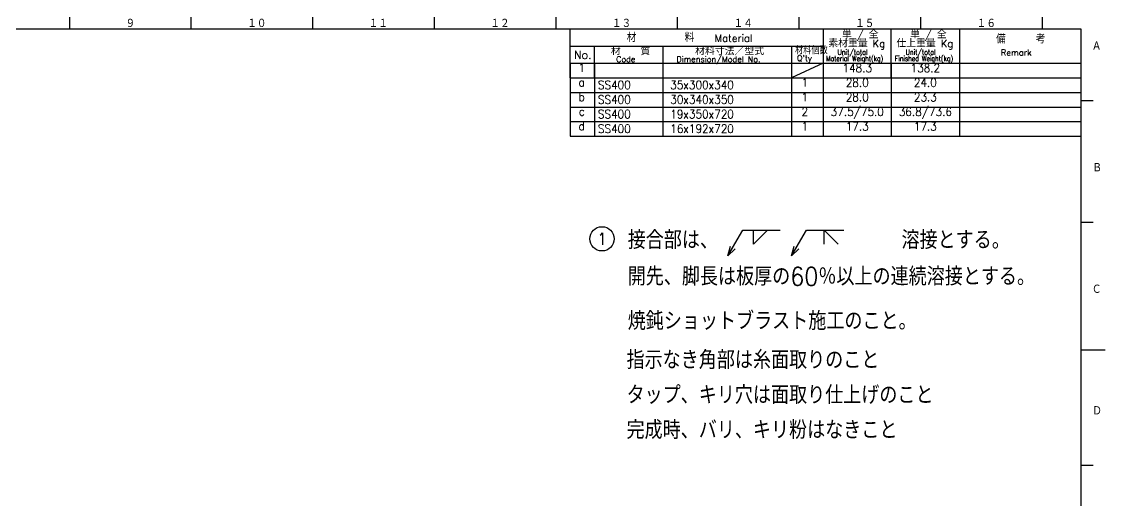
# Model space of a CAD drawing. Extents: x 0 to 2523, y 0 to 3564.
# Drawn here: x 1171 to 2508, y 1156 to 1746 of the extents above; entities that cross this region are included whole.
import ezdxf
from ezdxf.enums import TextEntityAlignment as Align

# ---------------------------------------------------------------- set-up
doc = ezdxf.new("R2010")
doc.units = 0
doc.header["$LTSCALE"] = 3
doc.layers.get('0').update_dxf_attribs({"linetype": 'CONTINUOUS'})
for name, color, linetype in [('2', 5, 'CONTINUOUS'), ('5', 3, 'CONTINUOUS'), ('6', 52, 'CONTINUOUS'), ('RAHM2', 1, 'CONTINUOUS'), ('RAHM3', 52, 'CONTINUOUS')]:
    doc.layers.add(name, color=color, linetype=linetype)
doc.styles.add('DIMENSION', font='monotxt.shx', dxfattribs={"bigfont": 'bigfont.shx'})
doc.styles.get("Standard").update_dxf_attribs({"font": 'romans.shx', "width": 0.8, "bigfont": 'extfont.shx'})
doc.dimstyles.new('GEN-ISO', dxfattribs={"dimscale": 3, "dimtxt": 4, "dimasz": 2.5, "dimexe": 2, "dimexo": 1, "dimgap": 1, "dimtad": 3, "dimdec": 3, "dimrnd": 0.001, "dimdsep": 46, "dimtxsty": 'Standard', "dimblk": 'OPEN30', "dimcen": 0, "dimclrt": 52, "dimadec": 0, "dimazin": 0, "dimtp": 0.1, "dimtm": 0.1, "dimtfac": 0.6, "dimtdec": 3, "dimtmove": 2, "dimatfit": 3, "dimldrblk": 'OPEN30', "dimfxl": 1, "dimarcsym": 0})

# ---------------------------------------------------------------- blocks, each defined once
blk = doc.blocks.new('1A1ﾌﾞﾋﾝ')
at = {"layer": 'RAHM2', "color": 5, "linetype": 'Continuous'}
for p, q in [((410, 584), (410, 579)), ((460, 584), (460, 579)), ((510, 584), (510, 579)), ((560, 584), (560, 579)), ((610, 584), (610, 579)), ((660, 584), (660, 579)), ((710, 584), (710, 579)), ((760, 584), (760, 579)), ((810, 584), (810, 579)), ((826, 579), (25, 579)), ((826, 15), (826, 579)), ((831, 549.5), (826, 549.5)), ((831, 499.5), (826, 499.5)), ((836, 447), (826, 447)), ((831, 399.5), (826, 399.5))]:
    blk.add_line(p, q, dxfattribs=at)
at = {"layer": 'RAHM2', "color": 7, "linetype": 'Continuous'}
for p, q in [((616, 559), (616, 579)), ((720, 579), (720, 559)), ((748, 559), (748, 579)), ((776, 579), (776, 559)), ((616, 572), (720, 572)), ((626, 559), (626, 572)), ((654, 572), (654, 559)), ((707, 572), (707, 559)), ((616, 565), (826, 565)), ((616, 559), (826, 559))]:
    blk.add_line(p, q, dxfattribs=at)
at = {"layer": 'RAHM2', "color": 5, "linetype": 'Continuous'}
for s, height, p in [('９', 3.31, (433.1, 579.6)), ('１０', 3.311, (483.1, 579.6)), ('１１', 3.311, (533.1, 579.6)), ('１２', 3.311, (583.1, 579.6)), ('１３', 3.311, (633.1, 579.6)), ('１４', 3.311, (683.1, 579.6)), ('１５', 3.311, (733.1, 579.6)), ('１６', 3.311, (783.1, 579.6)), ('Ａ', 3.31, (830.43, 570.24)), ('Ｂ', 3.31, (830.65, 520.24)), ('Ｃ', 3.31, (830.43, 470.24)), ('Ｄ', 3.31, (830.65, 420.24))]:
    blk.add_text(s, height=height, dxfattribs=at).set_placement(p)
at = {"layer": 'RAHM2', "color": 7, "linetype": 'Continuous'}
for s, height, p in [('材\u3000\u3000\u3000\u3000\u3000料', 3.311, (639.18, 573.82)), ('Material', 3, (675.34, 573.82)), ('素材重量 Kg', 3, (722.08, 571.63)), ('単 / 全', 3, (727.71, 575.26)), ('仕上重量 Kg', 3, (750.08, 571.63)), ('単 / 全', 3, (755.71, 575.26)), ('備     考', 3.311, (791.08, 573.21)), ('材\u3000\u3000質', 3, (632.68, 568.39)), ('材料寸法／型式', 3, (667.33, 568.39)), ('Remark', 2.5, (793.03, 568.16)), ('No.', 3.311, (617.5, 566.82)), ('Code', 2.4, (634.82, 565.45)), ('Dimension/Model No.', 2.4, (659.65, 565.45)), ("Q'ty", 2.4, (709.19, 565.93))]:
    blk.add_text(s, height=height, dxfattribs=at).set_placement(p)
for s, height, width, p in [('材料個数', 3, 0.8, (708.41, 568.75)), ('Unit/total', 2.2, 0.7, (725.86, 568.49)), ('Unit/total', 2.2, 0.7, (753.86, 568.49)), ('Material Weight(kg)', 2.2, 0.68, (721.1, 565.86)), ('Finished Weight(kg)', 2.2, 0.68, (749.46, 565.86))]:
    blk.add_text(s, height=height, dxfattribs=dict(at, width=width)).set_placement(p)
at = {"layer": 'RAHM2', "color": 5, "linetype": 'Continuous', "width": 0.7}
for tag, p in [('HEADER3', (35, 566.01)), ('HEADER4', (54.75, 566)), ('HEADER15', (74.49, 566)), ('HEADER16', (94.43, 566))]:
    blk.add_attdef(tag, text='', height=6, dxfattribs=at).set_placement(p, align=Align.MIDDLE)
at = {"layer": 'RAHM2', "color": 7, "linetype": 'Continuous'}
blk.add_attdef('HEADER5', text='', height=2.5, dxfattribs=at).set_placement((63.69, 559.1), align=Align.BOTTOM_RIGHT)
for tag, height, width, p in [('HEADER25', 3.2, 0.63, (46.91, 45.38)), ('HEADER23', 3.33, 0.8, (71.4, 45.2)), ('HEADER24', 3.5, 0.8, (92.57, 45.22)), ('HEADER1', 5, 0.9, (775.12, 45.15)), ('HEADER7', 5, 0.8, (590.38, 40.8)), ('GEN-TITLE-SCA', 4, 0.85, (677.79, 40.85)), ('HEADER22', 3.2, 0.63, (46.91, 38.38)), ('HEADER20', 3.33, 0.8, (71.4, 38.2)), ('HEADER21', 3.5, 0.8, (92.57, 38.22)), ('HEADER2', 6, 0.9, (774.89, 36.68)), ('HEADER19', 3.2, 0.63, (46.91, 31.38)), ('HEADER17', 3.33, 0.8, (71.4, 31.2)), ('HEADER18', 3.5, 0.8, (92.57, 31.22)), ('HEADER11', 3.2, 0.63, (46.91, 24.38)), ('HEADER9', 3.33, 0.8, (71.4, 24.2)), ('HEADER10', 3.5, 0.8, (92.57, 24.22)), ('HEADER14', 3.31, 0.8, (542.54, 17.82))]:
    blk.add_attdef(tag, text='', height=height, dxfattribs=dict(at, width=width)).set_placement(p, align=Align.MIDDLE)
at = {"layer": 'RAHM2', "color": 7, "linetype": 'Continuous', "width": 0.8}
blk.add_attdef('GEN-TITLE-DAT', text='', height=3.5, dxfattribs=at).set_placement((691.35, 39.1), align=Align.BOTTOM_LEFT)
at = {"layer": 'RAHM2', "color": 5, "linetype": 'Continuous'}
blk.add_attdef('HEADER6', text='', height=5.8, dxfattribs=at).set_placement((623.09, 17.9), align=Align.BOTTOM_RIGHT)
at = {"layer": 'RAHM2', "color": 5, "linetype": 'Continuous', "style": 'DIMENSION', "width": 1.2}
for tag, p in [('HEADER13', (629.56, 16.75)), ('HEADER12', (663.26, 16.72)), ('GEN-TITLE-DWG', (732.79, 16.74))]:
    blk.add_attdef(tag, text='', height=7.02, dxfattribs=at).set_placement(p, align=Align.BOTTOM_LEFT)
at = {"layer": 'RAHM2', "color": 5, "linetype": 'Continuous', "style": 'DIMENSION'}
blk.add_attdef('HEADER8', text='', height=7.02, dxfattribs=at).set_placement((824.55, 16.71), align=Align.BOTTOM_RIGHT)
blk = doc.blocks.new('STDBUHIN')
at = {"color": 7}
for p, q in [((0, 0), (0, -6)), ((10, 0), (10, -6)), ((38, 0), (38, -6)), ((91, 0), (91, -6)), ((104, 0), (104, -6)), ((132, 0), (132, -6)), ((160, 0), (160, -6)), ((0, -6), (210, -6))]:
    blk.add_line(p, q, dxfattribs=at)
at = {"layer": 'RAHM3', "color": 7, "width": 0.9}
for tag, p in [('1GENST', (4.710911, -4.609434)), ('4GENST', (96.434633, -4.658422)), ('5GENST', (118, -4.729)), ('6GENST', (146, -4.729))]:
    blk.add_attdef(tag, text='', height=3.5, dxfattribs=at).set_placement(p, align=Align.BOTTOM_CENTER)
at = {"layer": 'RAHM3', "color": 7}
for tag, p, width in [('2GENST', (11.373533, -4.658422), 0.8), ('3GENST', (41.070972, -4.658422), 0.8), ('7GENST', (162.759538, -4.671383), 0.9)]:
    blk.add_attdef(tag, p, '', height=3.5, dxfattribs=dict(at, width=width))
blk = doc.blocks.new('GENBALLOON1')
blk.add_circle((0, 0), 5)
at = {"flags": 1}
blk.add_attdef('GEN_PARENT', text='', height=2.5, dxfattribs=at).set_placement((0, 0), align=Align.MIDDLE)
blk.add_attdef('REF_NO', text='', height=3.5).set_placement((0, 0), align=Align.MIDDLE)
at = {"color": 7, "flags": 1}
for tag, p in [('5GENINF', (6.43, 0.96)), ('6GENINF', (6.43, 0.63)), ('7GENINF', (6.43, 0.3)), ('8GENINF', (6.43, -0.04)), ('9GENINF', (6.43, -0.37)), ('3GENINF', (6.43, -2.34)), ('4GENINF', (6.43, -2.67)), ('10GENINF', (6.43, -0.7)), ('11GENINF', (6.43, -1)), ('12GENINF', (6.43, -1.34)), ('13GENINF', (6.43, -1.67)), ('14GENINF', (6.43, -2)), ('15GENINF', (6.43, -3)), ('16GENINF', (6.43, -3.34)), ('17GENINF', (6.43, -3.7)), ('18GENINF', (6.43, -4.04)), ('19GENINF', (6.43, -4.37)), ('20GENINF', (6.43, -4.7)), ('21GENINF', (6.43, -5.04)), ('22GENINF', (6.43, -5.37))]:
    blk.add_attdef(tag, p, '', height=0.2, dxfattribs=at)
blk = doc.blocks.new('_Open30')
at = {"color": 0, "linetype": 'ByBlock', "lineweight": -2}
for p, q in [((-1, 0.27), (0, 0)), ((0, 0), (-1, -0.27)), ((0, 0), (-1, 0))]:
    blk.add_line(p, q, dxfattribs=at)

msp = doc.modelspace()

# ---------------------------------------------------------------- linework, layer by layer
msp.add_line((2160.0001, 1695), (2121.0001, 1677))
at = {"layer": '6'}
for p, q in [((2160.9675, 1471.7267), (2160.9675, 1489.0067)), ((2160.9675, 1489.0067), (2178.2475, 1471.7267))]:
    msp.add_line(p, q, dxfattribs=at)
msp.add_lwpolyline([(2074.0472, 1489.0067), (2091.3272, 1489.0067), (2074.0472, 1471.7267)], close=True, dxfattribs=at)

# ---------------------------------------------------------------- block references
at = {"layer": '2', "xscale": 3, "yscale": 3, "zscale": 3}
msp.add_blockref('1A1ﾌﾞﾋﾝ', (0, 0), dxfattribs=at)
at = {"layer": '5'}
ref = msp.add_blockref('GENBALLOON1', (1887.06, 1478.3816), dxfattribs=dict(at, xscale=3, yscale=3, zscale=3))
ref.add_attrib('REF_NO', '1', dxfattribs={"color": 7, "height": 15, "width": 0.9}).set_placement((1887.06, 1478.3816), align=Align.MIDDLE_CENTER)
at = {"layer": 'RAHM2', "xscale": 3, "yscale": 3, "zscale": 3}
msp.add_blockref('STDBUHIN', (1848.0001, 1695), dxfattribs=at).add_auto_attribs({'1GENST': '1', '5GENST': '148.3', '6GENST': '138.2'})
at = {"layer": 'RAHM2'}
ref = msp.add_blockref('STDBUHIN', (1848.0001, 1677), dxfattribs=dict(at, xscale=3, yscale=3, zscale=3))
ref.add_attrib('1GENST', 'a', dxfattribs={"layer": 'RAHM3', "color": 7, "height": 10.5, "width": 0.9}).set_placement((1862.1329, 1663.1717), align=Align.BOTTOM_CENTER)
ref.add_attrib('2GENST', 'SS400', (1882.1207, 1663.0247), dxfattribs={"layer": 'RAHM3', "color": 7, "height": 10.5, "width": 0.9})
ref.add_attrib('3GENST', '35x300x340', (1971.2131, 1663.0247), dxfattribs={"layer": 'RAHM3', "color": 7, "height": 10.5, "width": 0.9})
ref.add_attrib('4GENST', '1', dxfattribs={"layer": 'RAHM3', "color": 7, "height": 10.5, "width": 0.9}).set_placement((2137.304, 1663.0247), align=Align.BOTTOM_CENTER)
ref.add_attrib('5GENST', '28.0', dxfattribs={"layer": 'RAHM3', "color": 7, "height": 10.5, "width": 0.9}).set_placement((2202.0001, 1662.813), align=Align.BOTTOM_CENTER)
ref.add_attrib('6GENST', '24.0', dxfattribs={"layer": 'RAHM3', "color": 7, "height": 10.5, "width": 0.9}).set_placement((2286.0001, 1662.813), align=Align.BOTTOM_CENTER)
ref = msp.add_blockref('STDBUHIN', (1848.0001, 1659), dxfattribs=dict(at, xscale=3, yscale=3, zscale=3))
ref.add_attrib('1GENST', 'b', dxfattribs={"layer": 'RAHM3', "color": 7, "height": 10.5, "width": 0.9}).set_placement((1862.1329, 1645.1717), align=Align.BOTTOM_CENTER)
ref.add_attrib('2GENST', 'SS400', (1882.1207, 1645.0247), dxfattribs={"layer": 'RAHM3', "color": 7, "height": 10.5, "width": 0.9})
ref.add_attrib('3GENST', '30x340x350', (1971.2131, 1645.0247), dxfattribs={"layer": 'RAHM3', "color": 7, "height": 10.5, "width": 0.9})
ref.add_attrib('4GENST', '1', dxfattribs={"layer": 'RAHM3', "color": 7, "height": 10.5, "width": 0.9}).set_placement((2137.304, 1645.0247), align=Align.BOTTOM_CENTER)
ref.add_attrib('5GENST', '28.0', dxfattribs={"layer": 'RAHM3', "color": 7, "height": 10.5, "width": 0.9}).set_placement((2202.0001, 1644.813), align=Align.BOTTOM_CENTER)
ref.add_attrib('6GENST', '23.3', dxfattribs={"layer": 'RAHM3', "color": 7, "height": 10.5, "width": 0.9}).set_placement((2286.0001, 1644.813), align=Align.BOTTOM_CENTER)
ref = msp.add_blockref('STDBUHIN', (1848.0001, 1641), dxfattribs=dict(at, xscale=3, yscale=3, zscale=3))
ref.add_attrib('1GENST', 'c', dxfattribs={"layer": 'RAHM3', "color": 7, "height": 10.5, "width": 0.9}).set_placement((1862.1329, 1627.1717), align=Align.BOTTOM_CENTER)
ref.add_attrib('2GENST', 'SS400', (1882.1207, 1627.0247), dxfattribs={"layer": 'RAHM3', "color": 7, "height": 10.5, "width": 0.9})
ref.add_attrib('3GENST', '19x350x720', (1971.2131, 1627.0247), dxfattribs={"layer": 'RAHM3', "color": 7, "height": 10.5, "width": 0.9})
ref.add_attrib('4GENST', '2', dxfattribs={"layer": 'RAHM3', "color": 7, "height": 10.5, "width": 0.9}).set_placement((2137.304, 1627.0247), align=Align.BOTTOM_CENTER)
ref.add_attrib('5GENST', '37.5/75.0', dxfattribs={"layer": 'RAHM3', "color": 7, "height": 10.5, "width": 0.9}).set_placement((2202.0001, 1626.813), align=Align.BOTTOM_CENTER)
ref.add_attrib('6GENST', '36.8/73.6', dxfattribs={"layer": 'RAHM3', "color": 7, "height": 10.5, "width": 0.9}).set_placement((2286.0001, 1626.813), align=Align.BOTTOM_CENTER)
ref = msp.add_blockref('STDBUHIN', (1848.0001, 1623), dxfattribs=dict(at, xscale=3, yscale=3, zscale=3))
ref.add_attrib('1GENST', 'd', dxfattribs={"layer": 'RAHM3', "color": 7, "height": 10.5, "width": 0.9}).set_placement((1862.1329, 1609.1717), align=Align.BOTTOM_CENTER)
ref.add_attrib('2GENST', 'SS400', (1882.1207, 1609.0247), dxfattribs={"layer": 'RAHM3', "color": 7, "height": 10.5, "width": 0.9})
ref.add_attrib('3GENST', '16x192x720', (1971.2131, 1609.0247), dxfattribs={"layer": 'RAHM3', "color": 7, "height": 10.5, "width": 0.9})
ref.add_attrib('4GENST', '1', dxfattribs={"layer": 'RAHM3', "color": 7, "height": 10.5, "width": 0.9}).set_placement((2137.304, 1609.0247), align=Align.BOTTOM_CENTER)
ref.add_attrib('5GENST', '17.3', dxfattribs={"layer": 'RAHM3', "color": 7, "height": 10.5, "width": 0.9}).set_placement((2202.0001, 1608.813), align=Align.BOTTOM_CENTER)
ref.add_attrib('6GENST', '17.3', dxfattribs={"layer": 'RAHM3', "color": 7, "height": 10.5, "width": 0.9}).set_placement((2286.0001, 1608.813), align=Align.BOTTOM_CENTER)

# ---------------------------------------------------------------- texts
at = {"layer": '6', "width": 0.9}
for s, p in [('接合部は、               溶接とする。', (1918.8021, 1465.7253)), ('開先、脚長は板厚の60％以上の連続溶接とする。', (1918.8021, 1420.7253)), ('焼鈍ショットブラスト施工のこと。', (1918.8021, 1365.8816)), ('指示なき角部は糸面取りのこと', (1917.3653, 1317.7061)), ('タップ、キリ穴は面取り仕上げのこと', (1917.3653, 1274.5061)), ('完成時、バリ、キリ粉はなきこと', (1917.3653, 1231.3061))]:
    msp.add_text(s, height=22.5, dxfattribs=at).set_placement(p)

# ---------------------------------------------------------------- leaders
at = {"layer": '5'}
for points in [[(2042.4604, 1457.4024), (2060.7072, 1489.0067), (2106.822, 1489.0067)], [(2120.9439, 1457.4024), (2139.1907, 1489.0067), (2185.3055, 1489.0067)]]:
    msp.add_leader(points, dimstyle='GEN-ISO', override={"dimtxt": 5, "dimasz": 4, "dimgap": 1.5, "dimrnd": 0.01, "dimtol": 1, "dimtp": 0.3, "dimtm": 0}, dxfattribs=at)

doc.saveas('drawing.dxf')
